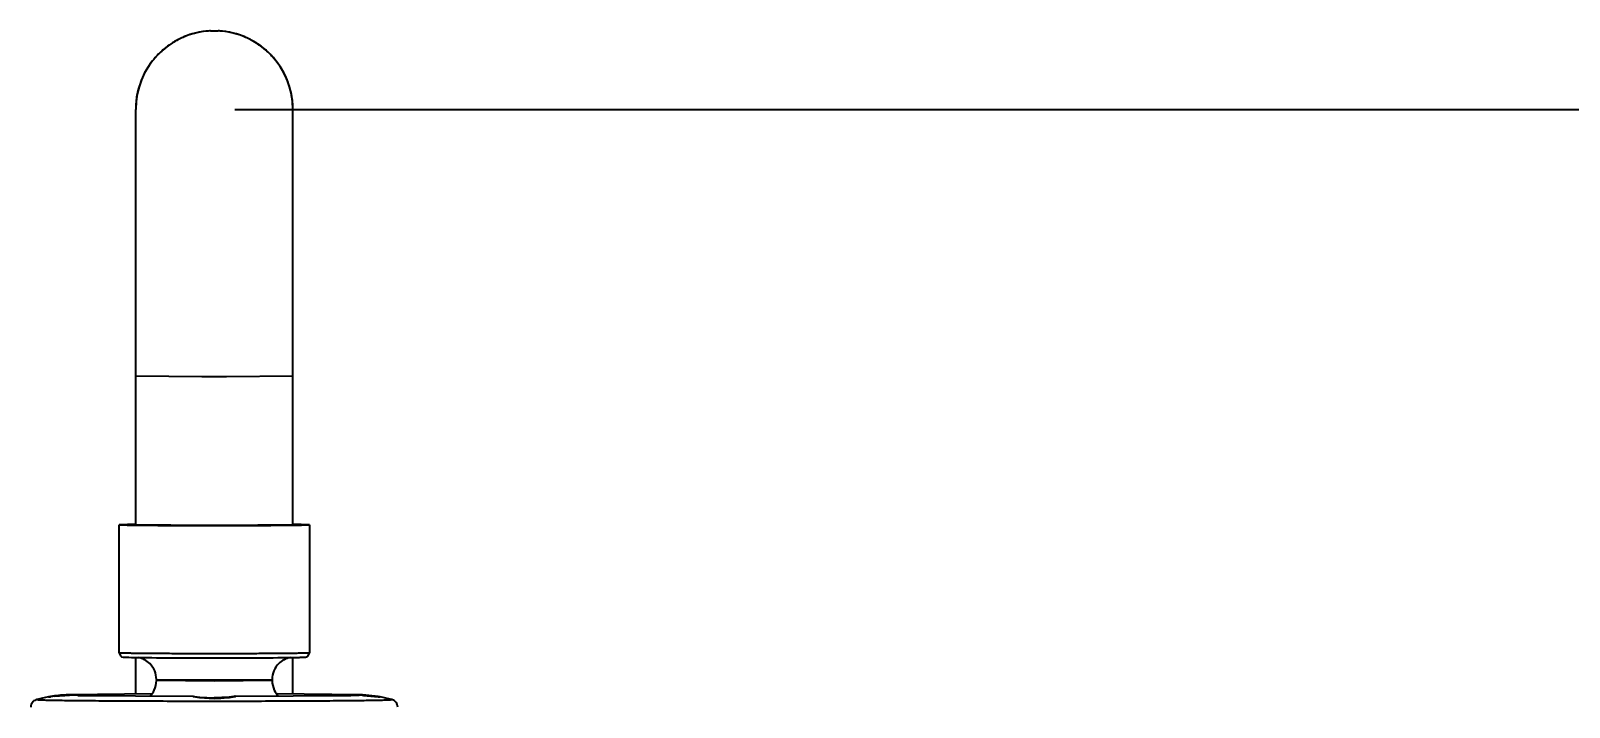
# Model space of a CAD drawing. Header units: millimetres. Extents: x 4625 to 5171, y -2661 to -1889.
# Drawn here: x 4772.1 to 4818.6, y -2110.69 to -2090.26 of the extents above; entities that cross this region are included whole.
import ezdxf

# ---------------------------------------------------------------- set-up
doc = ezdxf.new("R2010")
doc.units = ezdxf.units.MM
doc.header["$LTSCALE"] = 0.1
doc.layers.add('DIM', color=3, linetype='Continuous')
doc.styles.get("Standard").update_dxf_attribs({"font": 'arial.ttf'})
doc.dimstyles.new('ISO-25', dxfattribs={"dimtxt": 2.5, "dimasz": 2.5, "dimexe": 1.25, "dimexo": 0.625, "dimtad": 1, "dimlfac": 5, "dimtxsty": 'Standard', "dimcen": 2.5, "dimadec": 0, "dimazin": 0, "dimtfac": 1, "dimtmove": 0, "dimatfit": 3, "dimfxl": 0, "dimarcsym": 0})

# ---------------------------------------------------------------- blocks, each defined once
blk = doc.blocks.new('*D16')
at = {"layer": 'Defpoints', "color": 0}
for p in [(4777.648, -2092.633), (4866.09, -2605.033), (4891.722, -2605.033)]:
    blk.add_point(p, dxfattribs=at)
at = {"layer": 'DIM', "color": 0, "lineweight": -2}
for p, q in [((4778.273, -2092.633), (4892.972, -2092.633)), ((4891.722, -2096.633), (4891.722, -2601.033)), ((4866.715, -2605.033), (4892.972, -2605.033))]:
    blk.add_line(p, q, dxfattribs=at)
at = {"layer": 'DIM', "color": 0}
for points in [[(4891.056, -2096.633), (4892.389, -2096.633), (4891.722, -2092.633)], [(4891.056, -2601.033), (4892.389, -2601.033), (4891.722, -2605.033)]]:
    blk.add_solid(points, dxfattribs=at)
at = {"layer": 'DIM', "color": 0, "insert": (4888.475, -2348.833), "char_height": 4, "attachment_point": 5, "rotation": 90}
blk.add_mtext('(2280)', dxfattribs=at)

msp = doc.modelspace()

# ---------------------------------------------------------------- linework, layer by layer
at = {"color": 7, "linetype": 'Continuous'}
for p, q in [((4777.5357, -2090.2608), (4777.6484, -2090.2581)), ((4777.6484, -2090.2581), (4777.7611, -2090.2608)), ((4777.7236, -2090.2603), (4777.7611, -2090.2617)), ((4775.2734, -2105.1886), (4775.2734, -2092.634)), ((4780.0234, -2105.1886), (4780.0234, -2092.634)), ((4775.2734, -2100.6791), (4777.277, -2100.6996)), ((4777.277, -2100.6996), (4777.6484, -2100.6998)), ((4777.6484, -2100.6998), (4778.0198, -2100.6996)), ((4778.0198, -2100.6996), (4780.0234, -2100.6791)), ((4775.2699, -2105.1648), (4774.7734, -2105.1789)), ((4774.7734, -2109.0538), (4774.7734, -2105.1789)), ((4775.024, -2105.1789), (4775.2681, -2105.1693)), ((4777.6484, -2105.2018), (4775.024, -2105.1789)), ((4780.2728, -2105.1789), (4777.6484, -2105.2018)), ((4780.5234, -2105.1789), (4780.0269, -2105.1648)), ((4780.0287, -2105.1693), (4780.2728, -2105.1789)), ((4780.5234, -2105.1789), (4780.5234, -2109.0538)), ((4774.7734, -2109.0538), (4774.8102, -2109.1424)), ((4780.4867, -2109.1424), (4780.5234, -2109.0538)), ((4775.2734, -2110.295), (4775.2734, -2109.1909)), ((4775.2886, -2109.1911), (4775.3143, -2109.1915)), ((4780.0234, -2110.295), (4780.0234, -2109.1909)), ((4775.8984, -2109.8538), (4775.8984, -2109.889)), ((4775.8984, -2109.8538), (4777.6484, -2109.869)), ((4777.6484, -2109.9043), (4775.8984, -2109.889)), ((4777.6484, -2109.869), (4779.3984, -2109.8538)), ((4779.3984, -2109.889), (4777.6484, -2109.9043)), ((4779.3984, -2109.8538), (4779.3984, -2109.889)), ((4772.2882, -2110.4596), (4772.2855, -2110.4611)), ((4772.6968, -2110.371), (4772.6363, -2110.3824)), ((4772.6363, -2110.3824), (4772.6828, -2110.3775)), ((4772.6828, -2110.3775), (4772.6953, -2110.3759)), ((4772.8167, -2110.3543), (4772.6968, -2110.371)), ((4772.8204, -2110.3616), (4773.1364, -2110.337)), ((4773.1364, -2110.3261), (4773.067, -2110.3303)), ((4773.1364, -2110.337), (4773.2734, -2110.3334)), ((4773.2734, -2110.3223), (4773.1817, -2110.3242)), ((4773.2908, -2110.3195), (4773.273, -2110.3201)), ((4773.2734, -2110.3223), (4773.5253, -2110.3279)), ((4773.5248, -2110.3381), (4773.2734, -2110.3334)), ((4775.7583, -2110.2925), (4773.2908, -2110.3195)), ((4773.5245, -2110.3381), (4777.0103, -2110.3647)), ((4777.0103, -2110.366), (4777.0155, -2110.3649)), ((4777.0253, -2110.3652), (4777.0635, -2110.3691)), ((4777.0253, -2110.3709), (4777.1998, -2110.3998)), ((4777.0635, -2110.3691), (4777.2009, -2110.3859)), ((4777.1998, -2110.3998), (4777.6484, -2110.4261)), ((4777.2079, -2110.3867), (4777.6484, -2110.4144)), ((4778.0965, -2110.3858), (4777.6484, -2110.4144)), ((4778.2371, -2110.3687), (4778.0965, -2110.3858)), ((4778.2719, -2110.3652), (4778.2371, -2110.3687)), ((4778.2716, -2110.3709), (4778.2848, -2110.3669)), ((4778.2865, -2110.3657), (4778.2813, -2110.3648)), ((4778.2865, -2110.3647), (4781.7721, -2110.3381)), ((4782.024, -2110.3201), (4779.5389, -2110.2925)), ((4781.7726, -2110.3278), (4782.0234, -2110.3222)), ((4781.7775, -2110.3378), (4782.0234, -2110.3331)), ((4782.1151, -2110.3242), (4782.0234, -2110.3222)), ((4782.2307, -2110.3303), (4782.1604, -2110.3261)), ((4782.1604, -2110.337), (4782.5985, -2110.3756)), ((4782.6004, -2110.3711), (4782.2307, -2110.3302)), ((4782.6003, -2110.3758), (4782.6606, -2110.3824)), ((4782.6606, -2110.3824), (4782.6004, -2110.3711)), ((4783.0113, -2110.4611), (4783.0086, -2110.4596))]:
    msp.add_line(p, q, dxfattribs=at)
for points in [[(4777.5357, -2090.2617), (4777.5733, -2090.2603), (4777.6108, -2090.2594), (4777.6484, -2090.2591)], [(4777.6484, -2090.2591), (4777.686, -2090.2594), (4777.7236, -2090.2603)]]:
    msp.add_lwpolyline(points, dxfattribs=at)
for centre, radius, start, end in [((4777.6484, -2092.6331), 2.375, 92.71951, 180), ((4777.6497, -2092.6364), 2.3777, 113.66884, 123.38104), ((4777.6478, -2092.6323), 2.3731, 107.99751, 113.6659), ((4777.6506, -2092.6455), 2.3866, 94.44478, 107.96438), ((4777.6476, -2092.6166), 2.3575, 92.72038, 94.42674), ((4777.6484, -2092.6331), 2.375, 0, 87.28049), ((4777.6492, -2092.6166), 2.3575, 85.57326, 87.27962), ((4777.6462, -2092.6455), 2.3866, 72.03562, 85.55522), ((4777.6491, -2092.6323), 2.3731, 66.3341, 72.00249), ((4777.6471, -2092.6364), 2.3777, 56.61896, 66.33116), ((4777.6486, -2092.6345), 2.3755, 129.75332, 138.79341), ((4777.6524, -2092.6391), 2.3814, 123.39915, 129.75231), ((4777.6445, -2092.6391), 2.3814, 50.24769, 56.60085), ((4777.6482, -2092.6345), 2.3755, 41.20659, 50.24668), ((4777.6498, -2092.6351), 2.3767, 145.39926, 154.23826), ((4777.6537, -2092.638), 2.3816, 138.81167, 145.396), ((4777.6431, -2092.638), 2.3816, 34.604, 41.18833), ((4777.6471, -2092.6351), 2.3767, 25.76174, 34.60074), ((4777.6477, -2092.6335), 2.3742, 160.90741, 169.75891), ((4777.6519, -2092.6355), 2.3788, 154.25142, 160.89481), ((4777.645, -2092.6355), 2.3788, 19.10519, 25.74858), ((4777.6491, -2092.6335), 2.3742, 10.24109, 19.09259), ((4777.6558, -2092.6349), 2.3824, 169.76009, 179.97733), ((4777.641, -2092.6349), 2.3824, 0.02267, 10.23991), ((4775.2249, -2109.8523), 0.6729, 44.99229, 79.00903), ((4775.2237, -2109.8537), 0.6747, 359.99883, 45.00042), ((4780.0732, -2109.8537), 0.6748, 135.00083, 180.00031), ((4780.0709, -2109.8506), 0.6709, 100.88642, 135.05753), ((4772.3574, -2110.7107), 0.2604, 105.36804, 108.30369), ((4773.2867, -2114.0828), 3.7582, 99.96366, 105.40691), ((4773.8239, -2119.635), 9.3276, 96.17598, 96.94963), ((4773.3671, -2114.7607), 4.4407, 93.87486, 97.12044), ((4773.2943, -2113.5772), 3.2549, 91.98289, 92.78049), ((4773.325, -2113.4833), 3.1618, 85.91279, 86.31349), ((4773.3469, -2113.1928), 2.8705, 83.28218, 85.93659), ((4775.2199, -2109.8863), 0.6793, 315.59431, 334.7594), ((4777.0136, -2110.5504), 0.1856, 86.38213, 86.77997), ((4778.2892, -2110.6109), 0.2464, 93.54713, 94.0197), ((4780.077, -2109.8864), 0.6793, 205.24001, 224.36294), ((4781.94, -2113.0869), 2.7641, 94.01488, 96.77391), ((4781.9707, -2113.4674), 3.1458, 93.69235, 94.08711), ((4781.9696, -2114.5921), 4.2594, 87.43243, 89.27594), ((4782.0006, -2113.6155), 3.2932, 87.21849, 88.00687), ((4782.0103, -2114.0822), 3.7576, 74.59278, 80.03696)]:
    msp.add_arc(centre, radius, start, end, dxfattribs=at)
for points, knots in [([(4774.7734, -2105.1789), (4774.7734, -2105.1802), (4774.7805, -2105.18), (4774.7887, -2105.182), (4774.8072, -2105.1826), (4774.8431, -2105.1847), (4774.9062, -2105.1865), (4775.0007, -2105.1888), (4775.1211, -2105.191), (4775.2656, -2105.193), (4775.4332, -2105.195), (4775.6976, -2105.1975), (4776.0716, -2105.2001), (4776.5623, -2105.2023), (4777.0947, -2105.2037), (4777.4615, -2105.204), (4777.6484, -2105.204)], [0, 0, 0, 0, 0.001279, 0.0049142, 0.0109356, 0.019337, 0.0431915, 0.076257, 0.1182154, 0.1686629, 0.227116, 0.2930115, 0.4445246, 0.6173835, 0.8049381, 1, 1, 1, 1]), ([(4777.6484, -2105.204), (4777.8354, -2105.204), (4778.2021, -2105.2037), (4778.7346, -2105.2023), (4779.2252, -2105.2001), (4779.5993, -2105.1975), (4779.8637, -2105.195), (4780.0312, -2105.193), (4780.1758, -2105.191), (4780.2961, -2105.1888), (4780.3906, -2105.1865), (4780.4538, -2105.1847), (4780.4896, -2105.1826), (4780.5082, -2105.182), (4780.5163, -2105.18), (4780.5234, -2105.1802), (4780.5234, -2105.1789)], [0, 0, 0, 0, 0.1950619, 0.3826165, 0.5554754, 0.7069885, 0.772884, 0.8313371, 0.8817846, 0.923743, 0.9568085, 0.980663, 0.9890644, 0.9950858, 0.998721, 1, 1, 1, 1]), ([(4777.6484, -2109.0789), (4777.4615, -2109.0789), (4777.0947, -2109.0786), (4776.5623, -2109.0772), (4776.0716, -2109.0749), (4775.6976, -2109.0724), (4775.4332, -2109.0698), (4775.2656, -2109.0679), (4775.1211, -2109.0658), (4775.0007, -2109.0637), (4774.9062, -2109.0613), (4774.8431, -2109.0596), (4774.8072, -2109.0575), (4774.7887, -2109.0569), (4774.7805, -2109.0549), (4774.7734, -2109.055), (4774.7734, -2109.0538)], [0, 0, 0, 0, 0.1950616, 0.3826163, 0.5554755, 0.7069889, 0.7728845, 0.8313376, 0.881785, 0.9237434, 0.9568088, 0.9806632, 0.9890645, 0.9950859, 0.9987211, 1, 1, 1, 1]), ([(4780.5234, -2109.0538), (4780.5234, -2109.055), (4780.5163, -2109.0549), (4780.5082, -2109.0569), (4780.4896, -2109.0575), (4780.4538, -2109.0596), (4780.3906, -2109.0613), (4780.2961, -2109.0637), (4780.1758, -2109.0658), (4780.0312, -2109.0679), (4779.8637, -2109.0698), (4779.5993, -2109.0724), (4779.2252, -2109.0749), (4778.7346, -2109.0772), (4778.2021, -2109.0786), (4777.8354, -2109.0789), (4777.6484, -2109.0789)], [0, 0, 0, 0, 0.0012789, 0.0049141, 0.0109355, 0.0193368, 0.0431912, 0.0762566, 0.118215, 0.1686624, 0.2271155, 0.2930111, 0.4445245, 0.6173837, 0.8049384, 1, 1, 1, 1]), ([(4774.8101, -2109.1424), (4774.8544, -2109.1866), (4775.0395, -2109.1824), (4775.19, -2109.1897), (4775.2886, -2109.1911)], [0, 0, 0, 0, 0.3881272, 1, 1, 1, 1]), ([(4775.3143, -2109.1915), (4776.1, -2109.2025), (4777.6643, -2109.2031), (4779.2285, -2109.2024), (4780.0068, -2109.1911)], [0, 0, 0, 0, 0.5023572, 1, 1, 1, 1]), ([(4780.0068, -2109.1911), (4780.064, -2109.1903), (4780.1629, -2109.1887), (4780.2881, -2109.1859), (4780.3652, -2109.1829), (4780.4288, -2109.1787), (4780.4665, -2109.1626), (4780.4867, -2109.1424)], [0, 0, 0, 0, 0.3512439, 0.6077667, 0.7692665, 0.8245658, 1, 1, 1, 1]), ([(4772.2757, -2110.4634), (4772.2671, -2110.4663), (4772.2213, -2110.4839), (4772.1805, -2110.5157), (4772.1557, -2110.5471)], [0, 0, 0, 0, 0.1845261, 1, 1, 1, 1]), ([(4772.2855, -2110.4611), (4772.2855, -2110.4634), (4772.2988, -2110.4632), (4772.3139, -2110.4669), (4772.3486, -2110.468), (4772.3925, -2110.4706), (4772.4505, -2110.4727), (4772.5521, -2110.4759), (4772.7097, -2110.4795), (4772.9339, -2110.4836), (4773.2037, -2110.4874), (4773.5162, -2110.4911), (4774.0094, -2110.4958), (4774.7071, -2110.5006), (4775.6224, -2110.5048), (4776.6156, -2110.5073), (4777.2997, -2110.5079), (4777.6484, -2110.5079)], [0, 0, 0, 0, 0.0012788, 0.0049138, 0.0109357, 0.0193367, 0.0300963, 0.0431917, 0.0762561, 0.1182146, 0.168663, 0.2271157, 0.2930105, 0.4445249, 0.6173828, 0.80494, 1, 1, 1, 1]), ([(4773.5253, -2110.3279), (4773.5258, -2110.3279), (4773.5268, -2110.328), (4773.5277, -2110.328), (4773.5282, -2110.328)], [0, 0, 0, 0, 0.5002755, 1, 1, 1, 1]), ([(4777.0103, -2110.366), (4777.0104, -2110.3667), (4777.0136, -2110.3674), (4777.0153, -2110.3682), (4777.017, -2110.3687)], [0, 0, 0, 0, 0.2752697, 1, 1, 1, 1]), ([(4777.0155, -2110.3649), (4777.0168, -2110.3649), (4777.0196, -2110.3649), (4777.0224, -2110.365), (4777.024, -2110.3651)], [0, 0, 0, 0, 0.4405818, 1, 1, 1, 1]), ([(4777.017, -2110.3687), (4777.0182, -2110.3691), (4777.021, -2110.3698), (4777.0238, -2110.3705), (4777.0253, -2110.3709)], [0, 0, 0, 0, 0.4518224, 1, 1, 1, 1]), ([(4777.2009, -2110.3859), (4777.202, -2110.386), (4777.2044, -2110.3863), (4777.2067, -2110.3866), (4777.2079, -2110.3867)], [0, 0, 0, 0, 0.4981674, 1, 1, 1, 1]), ([(4777.6484, -2110.4261), (4777.7819, -2110.4261), (4777.9903, -2110.4137), (4778.1985, -2110.3893), (4778.2716, -2110.3709)], [0, 0, 0, 0, 0.6392134, 1, 1, 1, 1]), ([(4777.6484, -2110.5079), (4777.9972, -2110.5079), (4778.6813, -2110.5073), (4779.6744, -2110.5048), (4780.5897, -2110.5006), (4781.2875, -2110.4958), (4781.7807, -2110.4911), (4782.0932, -2110.4874), (4782.3629, -2110.4836), (4782.5872, -2110.4795), (4782.7448, -2110.4759), (4782.8463, -2110.4727), (4782.9044, -2110.4706), (4782.9483, -2110.468), (4782.9829, -2110.4669), (4782.9981, -2110.4632), (4783.0113, -2110.4634), (4783.0113, -2110.4611)], [0, 0, 0, 0, 0.19506, 0.3826172, 0.5554751, 0.7069895, 0.7728843, 0.831337, 0.8817854, 0.9237439, 0.9568083, 0.9699037, 0.9806633, 0.9890643, 0.9950862, 0.9987212, 1, 1, 1, 1]), ([(4778.2813, -2110.3648), (4778.2802, -2110.3648), (4778.2778, -2110.3648), (4778.2753, -2110.365), (4778.2739, -2110.3651)], [0, 0, 0, 0, 0.4452415, 1, 1, 1, 1]), ([(4778.2848, -2110.3669), (4778.2853, -2110.3667), (4778.2859, -2110.3664), (4778.2865, -2110.3659), (4778.2865, -2110.3657)], [0, 0, 0, 0, 0.6711684, 1, 1, 1, 1]), ([(4781.7681, -2110.3281), (4781.7688, -2110.328), (4781.7704, -2110.3279), (4781.7719, -2110.3278), (4781.7726, -2110.3278)], [0, 0, 0, 0, 0.4995801, 1, 1, 1, 1]), ([(4781.7718, -2110.3381), (4781.7727, -2110.338), (4781.7746, -2110.3379), (4781.7765, -2110.3378), (4781.7775, -2110.3378)], [0, 0, 0, 0, 0.4994852, 1, 1, 1, 1]), ([(4782.5985, -2110.3756), (4782.5988, -2110.3756), (4782.5994, -2110.3757), (4782.6, -2110.3758), (4782.6003, -2110.3758)], [0, 0, 0, 0, 0.5017158, 1, 1, 1, 1]), ([(4783.1411, -2110.5471), (4783.131, -2110.5342), (4783.0944, -2110.496), (4783.046, -2110.4703), (4783.0112, -2110.4603)], [0, 0, 0, 0, 0.3123272, 1, 1, 1, 1])]:
    msp.add_open_spline(points, degree=3, knots=knots, dxfattribs=at)
for points in [[(4775.8343, -2110.176), (4775.876, -2110.0873), (4775.8984, -2109.987), (4775.8984, -2109.889)], [(4779.3984, -2109.889), (4779.3984, -2109.987), (4779.4208, -2110.0873), (4779.4625, -2110.176)], [(4781.7721, -2110.3381), (4781.7725, -2110.3381), (4781.7729, -2110.3381), (4781.7733, -2110.3381)], [(4772.1558, -2110.5471), (4772.1235, -2110.588), (4772.1038, -2110.6419), (4772.1021, -2110.694)], [(4783.1947, -2110.694), (4783.193, -2110.6419), (4783.1734, -2110.588), (4783.1411, -2110.5471)]]:
    msp.add_open_spline(points, degree=3, dxfattribs=at)

# ---------------------------------------------------------------- dimensions: what is measured, and where the dimension line sits
at = {"layer": 'DIM'}
dim = msp.add_linear_dim(base=(4891.7225, -2605.0328), p1=(4777.6484, -2092.6331), p2=(4866.0903, -2605.0328), angle=90, text='(2280)', dimstyle='ISO-25', override={"dimtxt": 4, "dimasz": 4, "dimlfac": 4, "dimadec": 1, "dimfxl": 1.25}, dxfattribs=at)
dim.commit()
dim.dimension.update_dxf_attribs({"geometry": '*D16', "text_midpoint": (4888.4754, -2348.833)})

doc.saveas('drawing.dxf')
